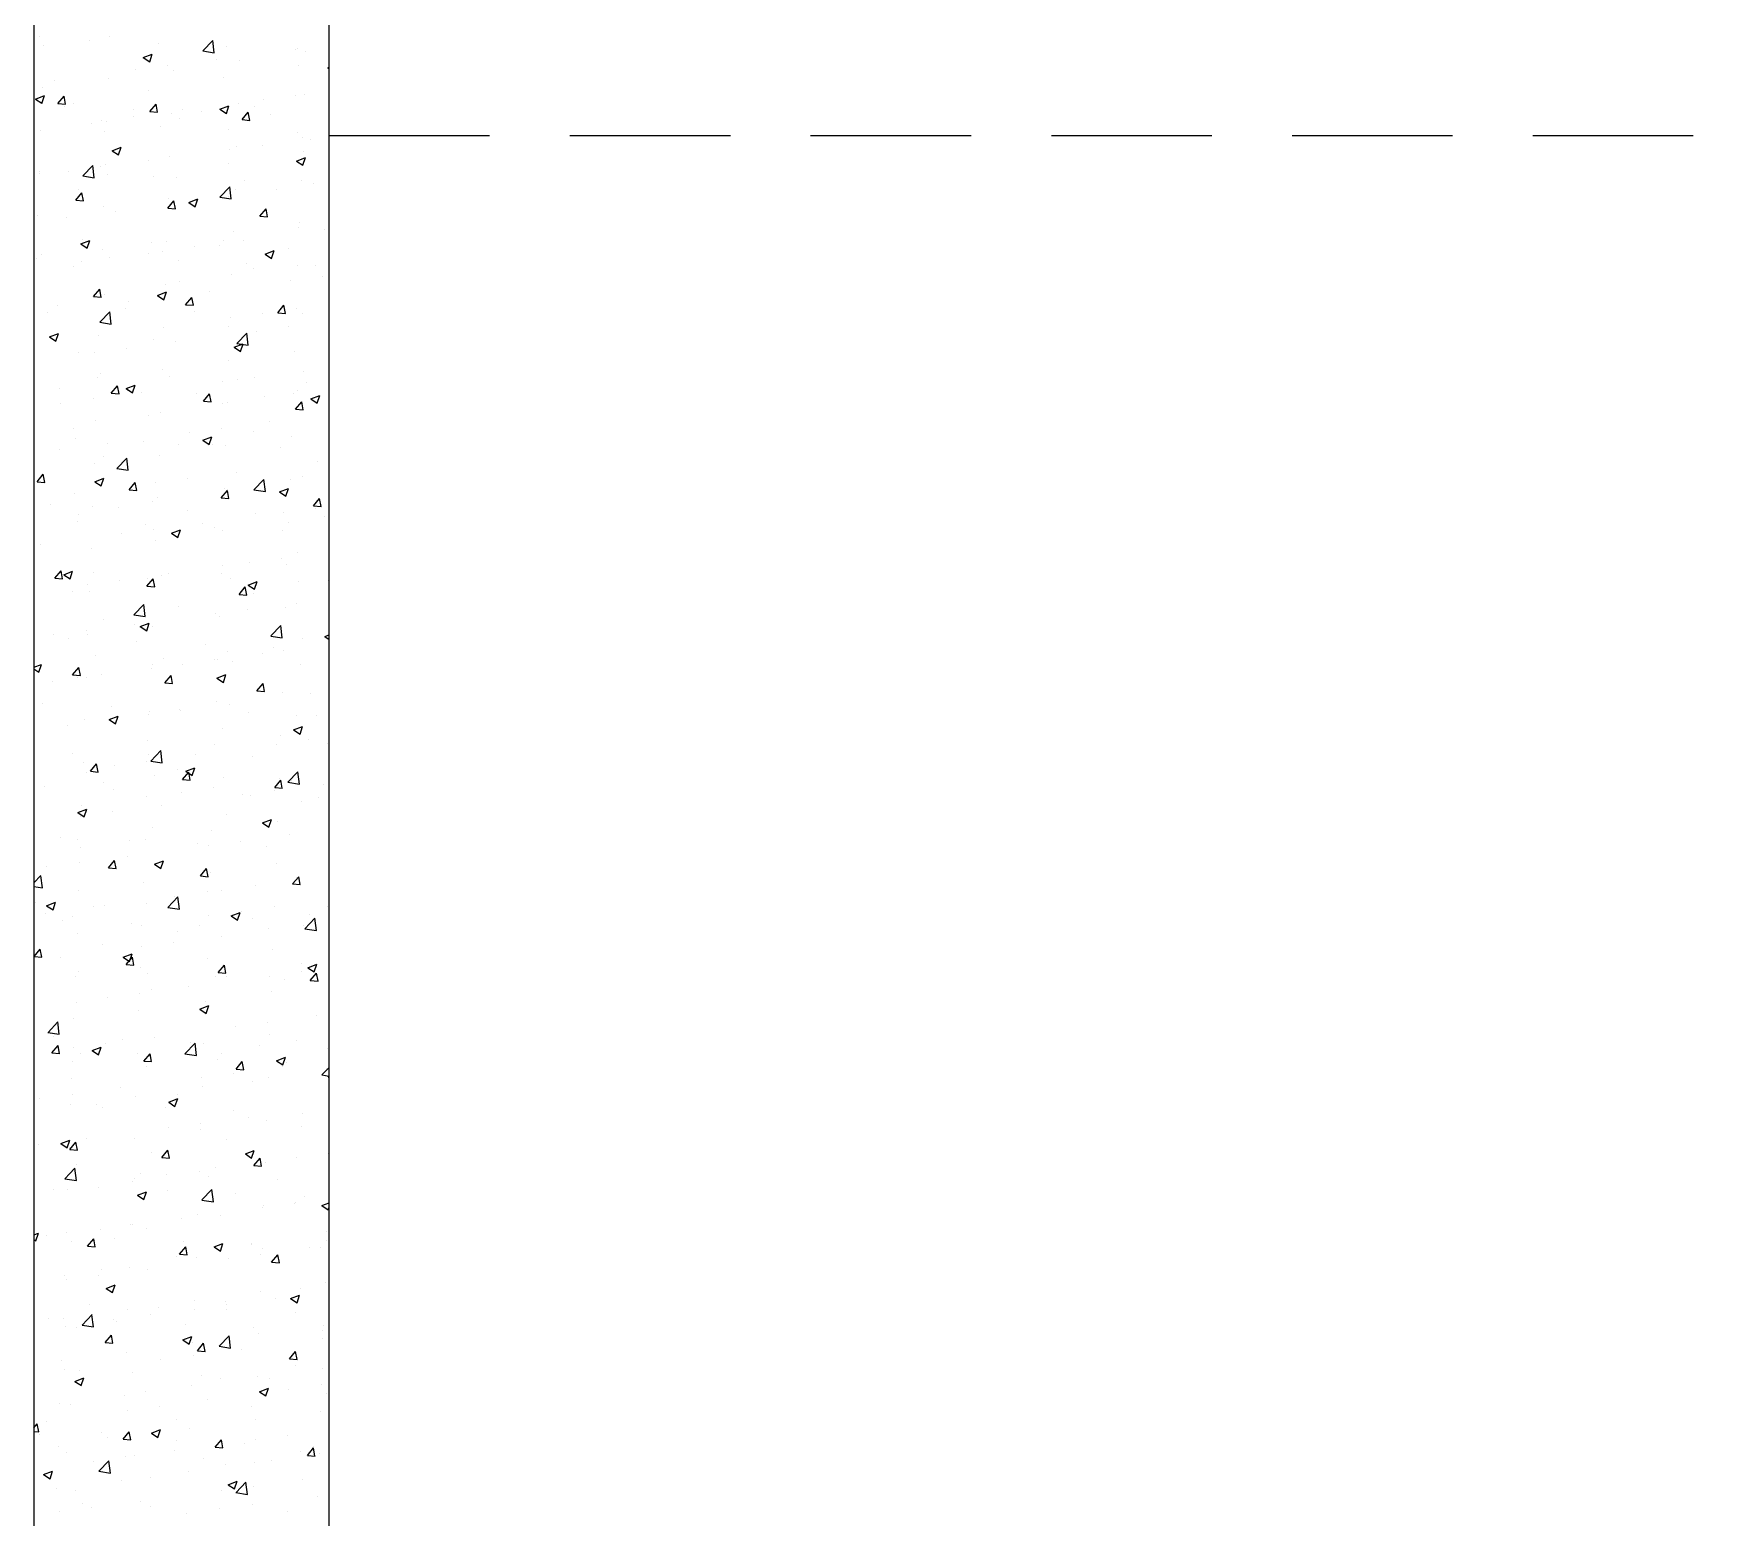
# Model space of a CAD drawing. Header units: millimetres. Extents: x 331487 to 517269, y 198509 to 399936.
# Drawn here: x 399990 to 401311, y 378998 to 380153 of the extents above; entities that cross this region are included whole.
import ezdxf

# ---------------------------------------------------------------- set-up
doc = ezdxf.new("R2010")
doc.units = ezdxf.units.MM
doc.header["$MEASUREMENT"] = 0
doc.linetypes.add('DASHED2', pattern=[0.375, 0.25, -0.125])
doc.layers.add('COLUMN', color=6, linetype='Continuous')
doc.layers.add('STAIRCASE', color=4, linetype='Continuous')

msp = doc.modelspace()

# ---------------------------------------------------------------- linework, layer by layer
at = {"layer": 'COLUMN'}
for p, q in [((399990.1, 381444), (399990.1, 377974)), ((400220.1, 377744), (400220.1, 381444))]:
    msp.add_line(p, q, dxfattribs=at)
at = {"layer": 'COLUMN', "color": 2, "linetype": 'Continuous'}
for p, q in [((399994.6, 380151.3), (399994.6, 380151.3)), ((400049.3, 380151.6), (400049.3, 380151.6)), ((399997.9, 380144.5), (399997.9, 380144.5)), ((400033.6, 380148), (400033.6, 380148)), ((400075.3, 380134.8), (400082.3, 380137.4)), ((400080.3, 380131.4), (400082.3, 380137.4)), ((400087, 380145.7), (400087, 380145.7)), ((400121.7, 380140), (400129.5, 380148.1)), ((400121.7, 380140), (400130.6, 380138.6)), ((400130.6, 380138.6), (400129.5, 380148.1)), ((400140.4, 380143.5), (400140.4, 380143.5)), ((400193.8, 380141.2), (400193.8, 380141.2)), ((400195.4, 380141.8), (400195.4, 380141.8)), ((400201.8, 380139.2), (400201.8, 380139.2)), ((400069.3, 380125.2), (400069.3, 380125.2)), ((400075.3, 380134.8), (400080.3, 380131.4)), ((400094.3, 380128.5), (400094.3, 380128.5)), ((400098.6, 380124.7), (400098.6, 380124.7)), ((400132.2, 380133.4), (400132.2, 380133.4)), ((400150.5, 380132.2), (400150.5, 380132.2)), ((400196.2, 380128.9), (400196.2, 380128.9)), ((400219, 380126.8), (400220.1, 380127.2)), ((400219, 380126.8), (400220.1, 380126)), ((399996.7, 380111.2), (399996.7, 380111.2)), ((400006.2, 380116.8), (400006.2, 380116.8)), ((400048, 380118.3), (400048, 380118.3)), ((400137.9, 380118.9), (400137.9, 380118.9)), ((399991.3, 380102.5), (399998.3, 380105.2)), ((399991.3, 380102.5), (399996.2, 380099.2)), ((399996.2, 380099.1), (399998.3, 380105.2)), ((400008.8, 380099), (400013.6, 380104.8)), ((400008.8, 380099), (400014.8, 380098.5)), ((400014.8, 380098.5), (400013.6, 380104.8)), ((400014.1, 380096.9), (400014.1, 380096.9)), ((400021.2, 380098.9), (400021.2, 380098.9)), ((400079.6, 380108.9), (400079.6, 380108.9)), ((400080.5, 380092.7), (400085.4, 380098.5)), ((400086.5, 380092.2), (400085.4, 380098.5)), ((400135, 380094.5), (400142, 380097.2)), ((400140, 380091.1), (400142, 380097.2)), ((400149.3, 380098.9), (400149.3, 380098.9)), ((400161.8, 380097), (400161.8, 380097)), ((400169.1, 380102.3), (400169.1, 380102.3)), ((400194.1, 380105.6), (400194.1, 380105.6)), ((400200.6, 380105.9), (400200.6, 380105.9)), ((400035.2, 380083.4), (400035.2, 380083.4)), ((400043, 380085.7), (400043, 380085.7)), ((400046.8, 380085), (400046.8, 380085)), ((400067.5, 380094.6), (400067.5, 380094.6)), ((400068, 380089), (400068, 380089)), ((400080.5, 380092.7), (400086.5, 380092.2)), ((400097.3, 380091.4), (400097.3, 380091.4)), ((400103.5, 380087), (400103.5, 380087)), ((400105.9, 380094), (400105.9, 380094)), ((400120.9, 380092.4), (400120.9, 380092.4)), ((400135, 380094.5), (400140, 380091.1)), ((400152.3, 380086.5), (400157.1, 380092.2)), ((400152.3, 380086.5), (400158.3, 380085.9)), ((400158.2, 380085.9), (400157.1, 380092.2)), ((400174.3, 380090.1), (400174.3, 380090.1)), ((399995.5, 380077.9), (399995.5, 380077.9)), ((400045.2, 380077), (400045.2, 380077)), ((400088.6, 380081.2), (400088.6, 380081.2)), ((400142, 380078.9), (400142, 380078.9)), ((400195.4, 380076.7), (400195.4, 380076.7)), ((400199.4, 380072.6), (400199.4, 380072.6)), ((400205.7, 380071.2), (400205.7, 380071.2)), ((400051, 380062.2), (400058, 380064.9)), ((400051, 380062.2), (400055.9, 380058.9)), ((400055.9, 380058.9), (400058, 380064.9)), ((400096.1, 380058.1), (400096.1, 380058.1)), ((400142.8, 380062.9), (400142.8, 380062.9)), ((400148.1, 380065.6), (400148.1, 380065.6)), ((400167.8, 380066.2), (400167.8, 380066.2)), ((400194.7, 380054.2), (400201.7, 380056.9)), ((400199.6, 380050.9), (400201.7, 380056.9)), ((400200, 380062), (400200, 380062)), ((399994.2, 380046), (399994.2, 380046)), ((399994.3, 380044.7), (399994.3, 380044.7)), ((400016.7, 380046.3), (400016.7, 380046.3)), ((400028.2, 380042.6), (400036, 380050.7)), ((400037.1, 380041.2), (400036, 380050.7)), ((400041.7, 380049.6), (400041.7, 380049.6)), ((400045.6, 380051.7), (400045.6, 380051.7)), ((400047.6, 380043.8), (400047.6, 380043.8)), ((400079.6, 380054.6), (400079.6, 380054.6)), ((400141.7, 380052), (400141.7, 380052)), ((400194.7, 380054.2), (400199.6, 380050.9)), ((400025.1, 380032), (400025.1, 380032)), ((400028.2, 380042.6), (400037.1, 380041.2)), ((400083.4, 380042), (400083.4, 380042)), ((400101, 380041.5), (400101, 380041.5)), ((400135, 380026.1), (400142.7, 380034.2)), ((400143.8, 380024.7), (400142.7, 380034.2)), ((400146.8, 380032.3), (400146.8, 380032.3)), ((400154.4, 380039.3), (400154.4, 380039.3)), ((400179.4, 380031.7), (400179.4, 380031.7)), ((400198.2, 380039.4), (400198.2, 380039.4)), ((400207.8, 380037), (400207.8, 380037)), ((400022.7, 380023.8), (400027.5, 380029.5)), ((400022.7, 380023.8), (400028.7, 380023.3)), ((400028.7, 380023.3), (400027.5, 380029.5)), ((400044.4, 380018.4), (400044.4, 380018.4)), ((400094.4, 380017.5), (400099.2, 380023.3)), ((400094.4, 380017.5), (400100.4, 380017)), ((400094.9, 380024.8), (400094.9, 380024.8)), ((400100.4, 380017), (400099.2, 380023.3)), ((400110.7, 380022), (400117.7, 380024.7)), ((400110.7, 380022), (400115.6, 380018.6)), ((400115.6, 380018.6), (400117.7, 380024.7)), ((400116.4, 380023.4), (400116.4, 380023.4)), ((400134.9, 380026), (400143.8, 380024.7)), ((400141.5, 380026.7), (400141.5, 380026.7)), ((399990.4, 380006.8), (399990.4, 380006.8)), ((399993.1, 380011.4), (399993.1, 380011.4)), ((400015.4, 380010.1), (400015.4, 380010.1)), ((400053.3, 380015.1), (400053.3, 380015.1)), ((400166.1, 380011.2), (400171, 380017)), ((400166.1, 380011.2), (400172.1, 380010.7)), ((400172.1, 380010.7), (400171, 380017)), ((400197, 380006.1), (400197, 380006.1)), ((400026.6, 379989.7), (400033.6, 379992.4)), ((400028.1, 379992.7), (400028.1, 379992.7)), ((400031.6, 379986.4), (400033.6, 379992.4)), ((400093.7, 379991.5), (400093.7, 379991.5)), ((400137.6, 379992.3), (400137.6, 379992.3)), ((400145.6, 379999), (400145.6, 379999)), ((400153.1, 379992.3), (400153.1, 379992.3)), ((400195.9, 380002.3), (400195.9, 380002.3)), ((400216.2, 380000.6), (400216.2, 380000.6)), ((399991.8, 379978.1), (399991.8, 379978.1)), ((399995.8, 379981.5), (399995.8, 379981.5)), ((400026.6, 379989.7), (400031.6, 379986.4)), ((400043.2, 379985.1), (400043.2, 379985.1)), ((400049.2, 379979.2), (400049.2, 379979.2)), ((400079.3, 379982.3), (400079.3, 379982.3)), ((400081.5, 379990.4), (400081.5, 379990.4)), ((400090.1, 379984), (400090.1, 379984)), ((400115.2, 379987.3), (400115.2, 379987.3)), ((400134.9, 379988.2), (400134.9, 379988.2)), ((400170.3, 379981.7), (400177.3, 379984.4)), ((400170.3, 379981.7), (400175.3, 379978.4)), ((400175.3, 379978.4), (400177.3, 379984.4)), ((400188.3, 379985.9), (400188.3, 379985.9)), ((400219.9, 379980.4), (400219.9, 379980.4)), ((400020.9, 379972.3), (400020.9, 379972.3)), ((400027, 379975.7), (400027, 379975.7)), ((400102.6, 379977), (400102.6, 379977)), ((400144.4, 379965.7), (400144.4, 379965.7)), ((400156, 379974.7), (400156, 379974.7)), ((400161.5, 379970.3), (400161.5, 379970.3)), ((400195.8, 379972.8), (400195.8, 379972.8)), ((400209.4, 379972.5), (400209.4, 379972.5)), ((400214.9, 379964.4), (400214.9, 379964.4)), ((400036.6, 379948.6), (400041.4, 379954.3)), ((400042.5, 379948), (400041.4, 379954.3)), ((400042, 379951.8), (400042, 379951.8)), ((400086.3, 379949.5), (400093.3, 379952.2)), ((400091.3, 379946.1), (400093.3, 379952.2)), ((400092.5, 379958.2), (400092.5, 379958.2)), ((400103.2, 379960.3), (400103.2, 379960.3)), ((400126.7, 379952.8), (400126.7, 379952.8)), ((400189.9, 379961.1), (400189.9, 379961.1)), ((399990.6, 379944.8), (399990.6, 379944.8)), ((400008.3, 379941.8), (400008.3, 379941.8)), ((400036.6, 379948.6), (400042.6, 379948.1)), ((400044.9, 379950.3), (400044.9, 379950.3)), ((400061.6, 379939.6), (400061.6, 379939.6)), ((400063.8, 379944.6), (400063.8, 379944.6)), ((400086.3, 379949.5), (400091.3, 379946.1)), ((400088.9, 379947.8), (400088.9, 379947.8)), ((400108.3, 379942.3), (400113.1, 379948)), ((400108.3, 379942.3), (400114.3, 379941.8)), ((400114.3, 379941.8), (400113.1, 379948)), ((400180, 379936), (400184.8, 379941.8)), ((400186, 379935.5), (400184.8, 379941.8)), ((400194.5, 379939.5), (400194.5, 379939.5)), ((400000.7, 379936.2), (400000.7, 379936.2)), ((400041.5, 379928.6), (400049.3, 379936.8)), ((400041.5, 379928.6), (400050.4, 379927.2)), ((400050.4, 379927.2), (400049.3, 379936.7)), ((400091.3, 379924.9), (400091.3, 379924.9)), ((400115, 379937.3), (400115, 379937.3)), ((400141.4, 379925.3), (400141.4, 379925.3)), ((400143.2, 379932.4), (400143.2, 379932.4)), ((400168.4, 379935.1), (400168.4, 379935.1)), ((400180, 379936), (400186, 379935.5)), ((400188.6, 379925), (400188.6, 379925)), ((400199.7, 379935.4), (400199.7, 379935.4)), ((400002.3, 379917.2), (400009.3, 379919.9)), ((400002.3, 379917.2), (400007.3, 379913.9)), ((400007.3, 379913.9), (400009.3, 379919.9)), ((400040.8, 379918.5), (400040.8, 379918.5)), ((400083.1, 379915.3), (400083.1, 379915.3)), ((400100.4, 379913.4), (400100.4, 379913.4)), ((400146, 379909.2), (400153, 379911.9)), ((400148.2, 379912.1), (400156, 379920.2)), ((400148.2, 379912.1), (400157.1, 379910.7)), ((400151, 379905.8), (400153, 379911.9)), ((400157.1, 379910.7), (400156, 379920.2)), ((400163.6, 379921.7), (400163.6, 379921.7)), ((400024.8, 379905.3), (400024.8, 379905.3)), ((400037.5, 379905.1), (400037.5, 379905.1)), ((400062.6, 379908.4), (400062.6, 379908.4)), ((400142, 379899.2), (400142, 379899.2)), ((400146, 379909.2), (400151, 379905.9)), ((400193.3, 379906.2), (400193.3, 379906.2)), ((400039.5, 379885.3), (400039.5, 379885.3)), ((400042.2, 379888.5), (400042.2, 379888.5)), ((400090, 379891.7), (400090, 379891.7)), ((400095.5, 379886.2), (400095.5, 379886.2)), ((400162.3, 379885.6), (400162.3, 379885.6)), ((400200.2, 379890.5), (400200.2, 379890.5)), ((400009.9, 379877.3), (400009.9, 379877.3)), ((400050.4, 379873.4), (400055.3, 379879.1)), ((400050.4, 379873.4), (400056.4, 379872.8)), ((400056.4, 379872.8), (400055.3, 379879.1)), ((400062, 379877), (400069, 379879.6)), ((400062, 379877), (400067, 379873.6)), ((400063.2, 379875.1), (400063.2, 379875.1)), ((400067, 379873.6), (400069, 379879.6)), ((400074.1, 379874), (400074.1, 379874)), ((400116.6, 379872.8), (400116.6, 379872.8)), ((400122.2, 379867.1), (400127, 379872.8)), ((400128.1, 379866.6), (400127, 379872.8)), ((400137.3, 379882.3), (400137.3, 379882.3)), ((400148.9, 379884), (400148.9, 379884)), ((400192.1, 379872.9), (400192.1, 379872.9)), ((400195.6, 379875.7), (400195.6, 379875.7)), ((400202.3, 379881.7), (400202.3, 379881.7)), ((400011.2, 379865.7), (400011.2, 379865.7)), ((400036.3, 379869), (400036.3, 379869)), ((400122.2, 379867.1), (400128.2, 379866.6)), ((400137.3, 379865.7), (400137.3, 379865.7)), ((400140.8, 379865.9), (400140.8, 379865.9)), ((400170, 379870.5), (400170, 379870.5)), ((400193.9, 379860.8), (400198.7, 379866.6)), ((400193.9, 379860.8), (400199.9, 379860.3)), ((400199.9, 379860.3), (400198.7, 379866.5)), ((400205.7, 379868.9), (400212.7, 379871.6)), ((400205.7, 379868.9), (400210.7, 379865.6)), ((400210.7, 379865.6), (400212.7, 379871.6)), ((400020.7, 379845.7), (400020.7, 379845.7)), ((400038.3, 379852), (400038.3, 379852)), ((400079, 379855.7), (400079, 379855.7)), ((400088.8, 379858.4), (400088.8, 379858.4)), ((400136, 379846.1), (400136, 379846.1)), ((400173.9, 379851.1), (400173.9, 379851.1)), ((400219.6, 379853.7), (400219.6, 379853.7)), ((400022.3, 379837.7), (400022.3, 379837.7)), ((400047.8, 379834.5), (400047.8, 379834.5)), ((400075.6, 379835.4), (400075.6, 379835.4)), ((400102.9, 379833.7), (400102.9, 379833.7)), ((400111, 379842.8), (400111, 379842.8)), ((400121.7, 379836.7), (400128.7, 379839.4)), ((400121.7, 379836.7), (400126.7, 379833.3)), ((400126.7, 379833.3), (400128.7, 379839.4)), ((400129, 379833.2), (400129, 379833.2)), ((400139.6, 379832.6), (400139.6, 379832.6)), ((400161.3, 379843.7), (400161.3, 379843.7)), ((400190.9, 379839.6), (400190.9, 379839.6)), ((400009.9, 379829.5), (400009.9, 379829.5)), ((400044.6, 379823.7), (400044.6, 379823.7)), ((400054.8, 379814.7), (400062.5, 379822.8)), ((400063.6, 379813.3), (400062.5, 379822.8)), ((400087.6, 379825.1), (400087.6, 379825.1)), ((400182.4, 379830.9), (400182.4, 379830.9)), ((400210.7, 379820), (400210.7, 379820)), ((399992.6, 379804.4), (399997.4, 379810.2)), ((399998.6, 379803.9), (399997.4, 379810.2)), ((400037.1, 379818.7), (400037.1, 379818.7)), ((400037.7, 379804.4), (400044.7, 379807.1)), ((400042.6, 379801.1), (400044.7, 379807.1)), ((400054.7, 379814.7), (400063.6, 379813.3)), ((400109.7, 379806.7), (400109.7, 379806.7)), ((400147.6, 379811.7), (400147.6, 379811.7)), ((400161.5, 379798.1), (400169.3, 379806.2)), ((400170.4, 379796.7), (400169.2, 379806.2)), ((400189.7, 379806.3), (400189.7, 379806.3)), ((400199.4, 379808.7), (400199.4, 379808.7)), ((399992.6, 379804.4), (399998.6, 379803.9)), ((400021.5, 379795.1), (400021.5, 379795.1)), ((400037.7, 379804.4), (400042.6, 379801.1)), ((400064.3, 379798.1), (400069.1, 379803.9)), ((400064.3, 379798.1), (400070.3, 379797.6)), ((400070.3, 379797.6), (400069.1, 379803.9)), ((400084.7, 379803.4), (400084.7, 379803.4)), ((400136, 379791.9), (400140.9, 379797.6)), ((400138.3, 379799.3), (400138.3, 379799.3)), ((400142, 379791.3), (400140.9, 379797.6)), ((400141.1, 379798.7), (400141.1, 379798.7)), ((400161.5, 379798.1), (400170.4, 379796.7)), ((400181.4, 379796.4), (400188.4, 379799.1)), ((400181.4, 379796.4), (400186.3, 379793.1)), ((400186.3, 379793.1), (400188.4, 379799.1)), ((400002.8, 379786.6), (400002.8, 379786.6)), ((400035.9, 379785.4), (400035.9, 379785.4)), ((400056.2, 379784.3), (400056.2, 379784.3)), ((400082.8, 379788.7), (400082.8, 379788.7)), ((400086.4, 379791.8), (400086.4, 379791.8)), ((400109.6, 379782.1), (400109.6, 379782.1)), ((400136, 379791.9), (400142, 379791.3)), ((400162.9, 379779.8), (400162.9, 379779.8)), ((400184.4, 379780.5), (400184.4, 379780.5)), ((400207.8, 379785.6), (400212.6, 379791.3)), ((400207.8, 379785.6), (400213.8, 379785.1)), ((400209.5, 379783.8), (400209.5, 379783.8)), ((400213.8, 379785.1), (400212.6, 379791.3)), ((400023.9, 379773.1), (400023.9, 379773.1)), ((400024.5, 379778.7), (400024.5, 379778.7)), ((400077.3, 379770.9), (400077.3, 379770.9)), ((400083.4, 379767.2), (400083.4, 379767.2)), ((400097.3, 379764.2), (400104.4, 379766.9)), ((400102.3, 379760.8), (400104.3, 379766.9)), ((400121.3, 379772.2), (400121.3, 379772.2)), ((400130.6, 379768.6), (400130.6, 379768.6)), ((400184, 379766.4), (400184, 379766.4)), ((400188.5, 379773), (400188.5, 379773)), ((400216.3, 379777.5), (400216.3, 379777.5)), ((399995.2, 379755.6), (399995.2, 379755.6)), ((400058.4, 379763.9), (400058.4, 379763.9)), ((400085.2, 379758.5), (400085.2, 379758.5)), ((400097.3, 379764.2), (400102.3, 379760.8)), ((400137.1, 379766), (400137.1, 379766)), ((400034.7, 379752.1), (400034.7, 379752.1)), ((400158.1, 379741.1), (400158.1, 379741.1)), ((400183.2, 379744.4), (400183.2, 379744.4)), ((400187.2, 379739.7), (400187.2, 379739.7)), ((400195.3, 379749.1), (400195.3, 379749.1)), ((400006.5, 379729.2), (400011.3, 379734.9)), ((400006.5, 379729.2), (400012.4, 379728.7)), ((400012.4, 379728.7), (400011.3, 379734.9)), ((400013.3, 379731.9), (400020.3, 379734.6)), ((400013.3, 379731.9), (400018.3, 379728.6)), ((400018.3, 379728.6), (400020.3, 379734.6)), ((400036.3, 379733.5), (400036.3, 379733.5)), ((400057.1, 379727.8), (400057.1, 379727.8)), ((400078.2, 379722.9), (400083, 379728.7)), ((400078.7, 379729), (400078.7, 379729)), ((400084.2, 379722.4), (400083, 379728.7)), ((400089.7, 379731.2), (400089.7, 379731.2)), ((400095, 379732.8), (400095, 379732.8)), ((400135.9, 379732.7), (400135.9, 379732.7)), ((400137, 379739), (400137, 379739)), ((400143, 379729), (400143, 379729)), ((400157, 379723.9), (400164, 379726.6)), ((400162, 379720.6), (400164, 379726.6)), ((400196.4, 379726.7), (400196.4, 379726.7)), ((400219.3, 379727.1), (400219.3, 379727.1)), ((400020.4, 379719), (400020.4, 379719)), ((400032.1, 379724.5), (400032.1, 379724.5)), ((400033.5, 379718.8), (400033.5, 379718.8)), ((400078.2, 379722.9), (400084.2, 379722.4)), ((400084, 379725.2), (400084, 379725.2)), ((400149.9, 379716.6), (400154.7, 379722.4)), ((400149.9, 379716.6), (400155.9, 379716.1)), ((400155.9, 379716.1), (400154.7, 379722.4)), ((400157, 379723.9), (400162, 379720.6)), ((400161, 379717.1), (400161, 379717.1)), ((400068, 379700.7), (400075.8, 379708.8)), ((400068, 379700.7), (400076.9, 379699.3)), ((400076.9, 379699.3), (400075.8, 379708.8)), ((400102.6, 379707.1), (400102.6, 379707.1)), ((400131.8, 379701.7), (400131.8, 379701.7)), ((400156.8, 379705), (400156.8, 379705)), ((400186, 379706.5), (400186, 379706.5)), ((400194.7, 379709.9), (400194.7, 379709.9)), ((400030.8, 379688.4), (400030.8, 379688.4)), ((400044.3, 379697.1), (400044.3, 379697.1)), ((400068.7, 379693.3), (400068.7, 379693.3)), ((400073, 379691.7), (400080, 379694.3)), ((400073, 379691.7), (400078, 379688.3)), ((400078, 379688.3), (400080, 379694.3)), ((400082.8, 379691.9), (400082.8, 379691.9)), ((400134.7, 379699.4), (400134.7, 379699.4)), ((400174.7, 379684.2), (400182.5, 379692.3)), ((400183.6, 379682.8), (400182.5, 379692.3)), ((400005.7, 379685.1), (400005.7, 379685.1)), ((400016.8, 379682.4), (400016.8, 379682.4)), ((400032.2, 379685.5), (400032.2, 379685.5)), ((400070.2, 379680.1), (400070.2, 379680.1)), ((400123.6, 379677.9), (400123.6, 379677.9)), ((400174.7, 379684.1), (400183.6, 379682.8)), ((400177, 379675.6), (400177, 379675.6)), ((400199.1, 379682.1), (400199.1, 379682.1)), ((400216.7, 379683.7), (400220.1, 379685)), ((400216.7, 379683.7), (400220.1, 379681.4)), ((399990.1, 379659.8), (399996, 379662.1)), ((399994, 379656.1), (399996, 379662.1)), ((400037.9, 379668.9), (400037.9, 379668.9)), ((400082.5, 379662.1), (400082.5, 379662.1)), ((400091.3, 379666.7), (400091.3, 379666.7)), ((400105.5, 379662.2), (400105.5, 379662.2)), ((400130.5, 379665.5), (400130.5, 379665.5)), ((400133.5, 379666.1), (400133.5, 379666.1)), ((400140.8, 379672.1), (400140.8, 379672.1)), ((400144.7, 379664.4), (400144.7, 379664.4)), ((400168.4, 379670.5), (400168.4, 379670.5)), ((400184.8, 379673.2), (400184.8, 379673.2)), ((400198, 379662.2), (400198, 379662.2)), ((399990.1, 379658.6), (399994, 379656.1)), ((400004.5, 379648.9), (400004.5, 379648.9)), ((400020.3, 379654), (400025.2, 379659.7)), ((400020.3, 379654), (400026.3, 379653.5)), ((400024.2, 379652.1), (400024.2, 379652.1)), ((400026.3, 379653.4), (400025.2, 379659.7)), ((400031, 379652.2), (400031, 379652.2)), ((400042.4, 379653.9), (400042.4, 379653.9)), ((400081.5, 379658.6), (400081.5, 379658.6)), ((400092.1, 379647.7), (400096.9, 379653.4)), ((400092.1, 379647.7), (400098.1, 379647.2)), ((400098, 379647.2), (400096.9, 379653.4)), ((400132.7, 379651.4), (400139.7, 379654.1)), ((400132.7, 379651.4), (400137.7, 379648)), ((400137.7, 379648), (400139.7, 379654.1)), ((400163.8, 379641.4), (400168.6, 379647.2)), ((400163.8, 379641.4), (400169.8, 379640.9)), ((400169.8, 379640.9), (400168.6, 379647.2)), ((400183.6, 379639.9), (400183.6, 379639.9)), ((400205.3, 379639.4), (400205.3, 379639.4)), ((399996.9, 379631.5), (399996.9, 379631.5)), ((400048.7, 379619.1), (400055.7, 379621.8)), ((400050.3, 379629.3), (400050.3, 379629.3)), ((400053.7, 379615.8), (400055.7, 379621.8)), ((400079.2, 379622.8), (400079.2, 379622.8)), ((400080.3, 379625.3), (400080.3, 379625.3)), ((400103.7, 379627), (400103.7, 379627)), ((400104.2, 379626.1), (400104.2, 379626.1)), ((400132.3, 379632.8), (400132.3, 379632.8)), ((400142.1, 379631.1), (400142.1, 379631.1)), ((400157.1, 379624.8), (400157.1, 379624.8)), ((400195, 379622.4), (400195, 379622.4)), ((400210.4, 379622.5), (400210.4, 379622.5)), ((400016, 379614.5), (400016, 379614.5)), ((400029.8, 379618.9), (400029.8, 379618.9)), ((400048.7, 379619.1), (400053.7, 379615.8)), ((400136.7, 379612.4), (400136.7, 379612.4)), ((400192.4, 379611.1), (400199.4, 379613.8)), ((400192.4, 379611.1), (400197.4, 379607.8)), ((400197.4, 379607.8), (400199.4, 379613.8)), ((400078.4, 379602.4), (400078.4, 379602.4)), ((400081.3, 379586.7), (400089.1, 379594.9)), ((400090.1, 379585.4), (400089, 379594.9)), ((400131, 379599.5), (400131, 379599.5)), ((400179, 379599.9), (400179, 379599.9)), ((400182.4, 379606.6), (400182.4, 379606.6)), ((400204, 379603.2), (400204, 379603.2)), ((400219, 379600.5), (400219, 379600.5)), ((400020.1, 379592.4), (400020.1, 379592.4)), ((400028.6, 379585.6), (400028.6, 379585.6)), ((400034.2, 379578.8), (400039, 379584.5)), ((400040.2, 379578.2), (400039, 379584.5)), ((400052.9, 379583.3), (400052.9, 379583.3)), ((400077.9, 379586.6), (400077.9, 379586.6)), ((400079.1, 379592.1), (400079.1, 379592.1)), ((400081.3, 379586.7), (400090.1, 379585.4)), ((400108.4, 379578.9), (400115.4, 379581.6)), ((400113.3, 379575.5), (400115.4, 379581.6)), ((400115.8, 379591.6), (400115.8, 379591.6)), ((400160.7, 379590.5), (400160.7, 379590.5)), ((400030.8, 379578.2), (400030.8, 379578.2)), ((400034.2, 379578.8), (400040.2, 379578.2)), ((400044, 379570.4), (400044, 379570.4)), ((400084.2, 379575.9), (400084.2, 379575.9)), ((400102.3, 379580.5), (400102.3, 379580.5)), ((400105.9, 379572.5), (400110.8, 379578.2)), ((400105.9, 379572.5), (400111.9, 379572)), ((400108.4, 379578.9), (400113.4, 379575.5)), ((400111.9, 379571.9), (400110.8, 379578.2)), ((400137.6, 379573.7), (400137.6, 379573.7)), ((400177.7, 379566.2), (400182.5, 379571.9)), ((400181.2, 379573.3), (400181.2, 379573.3)), ((400183.6, 379565.7), (400182.5, 379571.9)), ((400188, 379570.2), (400195.8, 379578.3)), ((400188, 379570.2), (400196.9, 379568.8)), ((400191, 379571.4), (400191, 379571.4)), ((400196.9, 379568.8), (400195.8, 379578.3)), ((400215.6, 379568.8), (400215.6, 379568.8)), ((399998.5, 379567), (399998.5, 379567)), ((400051.9, 379564.8), (400051.9, 379564.8)), ((400077.9, 379558.8), (400077.9, 379558.8)), ((400105.3, 379562.5), (400105.3, 379562.5)), ((400129.8, 379566.3), (400129.8, 379566.3)), ((400152.6, 379560.5), (400152.6, 379560.5)), ((400158.7, 379560.2), (400158.7, 379560.2)), ((400177.7, 379566.2), (400183.7, 379565.7)), ((400177.7, 379563.8), (400177.7, 379563.8)), ((400198.9, 379555.5), (400198.9, 379555.5)), ((400212.1, 379558), (400212.1, 379558)), ((400024.4, 379546.6), (400031.4, 379549.3)), ((400024.4, 379546.6), (400029.3, 379543.3)), ((400026.6, 379543.9), (400026.6, 379543.9)), ((400027.4, 379552.4), (400027.4, 379552.4)), ((400029.3, 379543.3), (400031.4, 379549.3)), ((400051.6, 379547.2), (400051.6, 379547.2)), ((400089.5, 379552.2), (400089.5, 379552.2)), ((400140.5, 379545.5), (400140.5, 379545.5)), ((400082.2, 379535.4), (400082.2, 379535.4)), ((400128.6, 379533), (400128.6, 379533)), ((400168.1, 379538.6), (400175.1, 379541.3)), ((400168.1, 379538.6), (400173, 379535.3)), ((400173, 379535.3), (400175.1, 379541.3)), ((400180, 379540), (400180, 379540)), ((400189.2, 379529.3), (400189.2, 379529.3)), ((400010.9, 379527.4), (400010.9, 379527.4)), ((400023.9, 379525.4), (400023.9, 379525.4)), ((400026.2, 379519.1), (400026.2, 379519.1)), ((400064.3, 379525.1), (400064.3, 379525.1)), ((400076.7, 379525.5), (400076.7, 379525.5)), ((400117.7, 379522.8), (400117.7, 379522.8)), ((400126.3, 379521), (400126.3, 379521)), ((400151.4, 379524.3), (400151.4, 379524.3)), ((400171.1, 379520.6), (400171.1, 379520.6)), ((400000.3, 379504.5), (400000.3, 379504.5)), ((400025.3, 379507.7), (400025.3, 379507.7)), ((400048.1, 379503.5), (400052.9, 379509.3)), ((400048.1, 379503.5), (400054.1, 379503)), ((400054.1, 379503), (400052.9, 379509.3)), ((400063.2, 379512.7), (400063.2, 379512.7)), ((400084, 379506.4), (400091, 379509.1)), ((400084, 379506.4), (400089, 379503)), ((400089, 379503), (400091, 379509.1)), ((400119.8, 379497.3), (400124.6, 379503)), ((400125.8, 379496.7), (400124.6, 379503)), ((400178.7, 379506.7), (400178.7, 379506.7)), ((399990.1, 379491.8), (399995.6, 379497.5)), ((399990.1, 379489), (399996.7, 379487.9)), ((399996.7, 379487.9), (399995.6, 379497.4)), ((400075.5, 379492.2), (400075.5, 379492.2)), ((400119.8, 379497.3), (400125.8, 379496.7)), ((400127.4, 379499.7), (400127.4, 379499.7)), ((400162.9, 379489.9), (400162.9, 379489.9)), ((400191.5, 379491), (400196.4, 379496.7)), ((400191.5, 379491), (400197.5, 379490.5)), ((400194.7, 379495.8), (400194.7, 379495.8)), ((400197.5, 379490.5), (400196.4, 379496.7)), ((399991.5, 379476.3), (399991.5, 379476.3)), ((400000, 379474.1), (400007, 379476.8)), ((400005, 379470.8), (400007, 379476.8)), ((400024.9, 379485.8), (400024.9, 379485.8)), ((400078.1, 379475.8), (400078.1, 379475.8)), ((400094.5, 379472.8), (400102.3, 379480.9)), ((400100, 379481.6), (400100, 379481.6)), ((400103.4, 379471.4), (400102.3, 379480.9)), ((400125.1, 379484.9), (400125.1, 379484.9)), ((400136.4, 379485.8), (400136.4, 379485.8)), ((399999, 379468.3), (399999, 379468.3)), ((400000, 379474.1), (400005, 379470.8)), ((400012.5, 379462.8), (400012.5, 379462.8)), ((400019.8, 379465.8), (400019.8, 379465.8)), ((400036.9, 379473.3), (400036.9, 379473.3)), ((400044.8, 379474), (400044.8, 379474)), ((400094.5, 379472.8), (400103.4, 379471.4)), ((400098.2, 379471.7), (400098.2, 379471.7)), ((400126.2, 379466.4), (400126.2, 379466.4)), ((400143.7, 379466.1), (400150.7, 379468.8)), ((400143.7, 379466.1), (400148.7, 379462.8)), ((400148.7, 379462.8), (400150.7, 379468.8)), ((400151.6, 379469.5), (400151.6, 379469.5)), ((400160.4, 379463.8), (400160.4, 379463.8)), ((400177.5, 379473.4), (400177.5, 379473.4)), ((400201.2, 379456.2), (400209, 379464.4)), ((400205, 379467.2), (400205, 379467.2)), ((400210.1, 379454.8), (400209, 379464.3)), ((400218.7, 379473.8), (400218.7, 379473.8)), ((400023.7, 379452.5), (400023.7, 379452.5)), ((400065.9, 379460.6), (400065.9, 379460.6)), ((400074.2, 379458.9), (400074.2, 379458.9)), ((400102, 379453.8), (400102, 379453.8)), ((400119.3, 379458.3), (400119.3, 379458.3)), ((400136.6, 379450.4), (400136.6, 379450.4)), ((400172.7, 379456.1), (400172.7, 379456.1)), ((400199.8, 379458.8), (400199.8, 379458.8)), ((400201.2, 379456.2), (400210.1, 379454.8)), ((399990.2, 379434.6), (399995.1, 379440.3)), ((399996.2, 379434.1), (399995.1, 379440.3)), ((400043.7, 379443.8), (400043.7, 379443.8)), ((400059.7, 379433.9), (400066.7, 379436.5)), ((400064.7, 379430.5), (400066.7, 379436.5)), ((400073.7, 379442.2), (400073.7, 379442.2)), ((400098.8, 379445.5), (400098.8, 379445.5)), ((400176.3, 379440.1), (400176.3, 379440.1)), ((399990.2, 379434.6), (399996.2, 379434.1)), ((400010.6, 379433.9), (400010.6, 379433.9)), ((400024.9, 379423.2), (400024.9, 379423.2)), ((400059.7, 379433.9), (400064.7, 379430.5)), ((400062, 379428.3), (400066.8, 379434.1)), ((400062, 379428.3), (400068, 379427.8)), ((400067.9, 379427.8), (400066.8, 379434.1)), ((400073, 379425.6), (400073, 379425.6)), ((400125, 379433.1), (400125, 379433.1)), ((400133.7, 379422), (400138.5, 379427.8)), ((400139.7, 379421.5), (400138.5, 379427.8)), ((400198.5, 379422.6), (400198.5, 379422.6)), ((400198.6, 379428.8), (400198.6, 379428.8)), ((400203.4, 379425.8), (400210.4, 379428.5)), ((400203.4, 379425.8), (400208.4, 379422.5)), ((400208.4, 379422.5), (400210.4, 379428.5)), ((400022.5, 379419.2), (400022.5, 379419.2)), ((400078.3, 379420.9), (400078.3, 379420.9)), ((400110.3, 379411), (400110.3, 379411)), ((400131.7, 379418.7), (400131.7, 379418.7)), ((400133.7, 379422), (400139.7, 379421.5)), ((400140.2, 379418.8), (400140.2, 379418.8)), ((400173.5, 379419.3), (400173.5, 379419.3)), ((400185.1, 379416.4), (400185.1, 379416.4)), ((400205.4, 379415.8), (400210.2, 379421.5)), ((400205.4, 379415.8), (400211.4, 379415.2)), ((400211.4, 379415.2), (400210.2, 379421.5)), ((400023.6, 379398.8), (400023.6, 379398.8)), ((400047.4, 379402.7), (400047.4, 379402.7)), ((400072.5, 379406), (400072.5, 379406)), ((400081.9, 379408.8), (400081.9, 379408.8)), ((400119.4, 379393.6), (400126.4, 379396.3)), ((400123.7, 379399.8), (400123.7, 379399.8)), ((400124.4, 379390.2), (400126.4, 379396.3)), ((400175.1, 379406.9), (400175.1, 379406.9)), ((400001.1, 379375.4), (400008.8, 379383.5)), ((400009.9, 379374), (400008.8, 379383.5)), ((400021.3, 379385.9), (400021.3, 379385.9)), ((400071.8, 379392.3), (400071.8, 379392.3)), ((400119.4, 379393.6), (400124.4, 379390.2)), ((400172.2, 379383.2), (400172.2, 379383.2)), ((400210.1, 379388.2), (400210.1, 379388.2)), ((400001, 379375.4), (400009.9, 379374)), ((400005.5, 379372.1), (400005.5, 379372.1)), ((400058.8, 379369.8), (400058.8, 379369.8)), ((400084, 379371.6), (400084, 379371.6)), ((400147.2, 379379.9), (400147.2, 379379.9)), ((400173.9, 379373.6), (400173.9, 379373.6)), ((400004.1, 379359.4), (400008.9, 379365.1)), ((400004.1, 379359.4), (400010.1, 379358.9)), ((400010.1, 379358.8), (400008.9, 379365.1)), ((400021.1, 379363.3), (400021.1, 379363.3)), ((400026.5, 379358.6), (400026.5, 379358.6)), ((400035.4, 379361.3), (400042.4, 379364)), ((400035.4, 379361.3), (400040.4, 379358)), ((400040.4, 379358), (400042.4, 379364)), ((400046.1, 379366.6), (400046.1, 379366.6)), ((400070.6, 379359), (400070.6, 379359)), ((400075.8, 379353.1), (400080.7, 379358.8)), ((400081.8, 379352.6), (400080.7, 379358.8)), ((400107.8, 379358.8), (400115.6, 379366.9)), ((400107.8, 379358.8), (400116.7, 379357.4)), ((400112.2, 379367.6), (400112.2, 379367.6)), ((400116.7, 379357.4), (400115.6, 379366.9)), ((400122.5, 379366.5), (400122.5, 379366.5)), ((400136.1, 379359.2), (400136.1, 379359.2)), ((400165.6, 379365.3), (400165.6, 379365.3)), ((400194.4, 379369.2), (400194.4, 379369.2)), ((400219, 379363.1), (400219, 379363.1)), ((400020.1, 379352.6), (400020.1, 379352.6)), ((400075.8, 379353.1), (400081.8, 379352.6)), ((400077.8, 379349.1), (400077.8, 379349.1)), ((400079.9, 379356.4), (400079.9, 379356.4)), ((400133.3, 379354.1), (400133.3, 379354.1)), ((400145.9, 379343.7), (400145.9, 379343.7)), ((400147.6, 379346.8), (400152.4, 379352.6)), ((400147.6, 379346.8), (400153.6, 379346.3)), ((400153.5, 379346.3), (400152.4, 379352.6)), ((400179.1, 379353.3), (400186.1, 379356)), ((400179.1, 379353.3), (400184.1, 379350)), ((400183.8, 379348.7), (400183.8, 379348.7)), ((400184.1, 379350), (400186.1, 379356)), ((400186.7, 379351.9), (400186.7, 379351.9)), ((400214.5, 379342.3), (400220.1, 379348.1)), ((400218.4, 379347.2), (400218.4, 379347.2)), ((400019.5, 379339.1), (400019.5, 379339.1)), ((400057.7, 379332.1), (400057.7, 379332.1)), ((400120.9, 379340.4), (400120.9, 379340.4)), ((400121.3, 379333.2), (400121.3, 379333.2)), ((400160.1, 379337.2), (400160.1, 379337.2)), ((400172.7, 379340.3), (400172.7, 379340.3)), ((400214.5, 379342.3), (400220.1, 379341.4)), ((400219.3, 379340.5), (400220.1, 379341.5)), ((400219.3, 379340.5), (400220.1, 379340.5)), ((399994.8, 379323.8), (399994.8, 379323.8)), ((400018.9, 379319.3), (400018.9, 379319.3)), ((400019.8, 379327.1), (400019.8, 379327.1)), ((400039, 379319), (400039, 379319)), ((400043.4, 379317.2), (400043.4, 379317.2)), ((400069.4, 379325.7), (400069.4, 379325.7)), ((400095.1, 379321.1), (400102.1, 379323.8)), ((400095.1, 379321.1), (400100, 379317.7)), ((400100, 379317.7), (400102.1, 379323.8)), ((400101.8, 379327.2), (400101.8, 379327.2)), ((400092.3, 379316.7), (400092.3, 379316.7)), ((400119.6, 379304.3), (400119.6, 379304.3)), ((400145.7, 379314.5), (400145.7, 379314.5)), ((400157.5, 379309.3), (400157.5, 379309.3)), ((400171.4, 379307), (400171.4, 379307)), ((400199.1, 379312.2), (400199.1, 379312.2)), ((400011.1, 379288.8), (400018.1, 379291.5)), ((400016, 379285.5), (400018, 379291.5)), ((400031.4, 379292.7), (400031.4, 379292.7)), ((400068.2, 379292.4), (400068.2, 379292.4)), ((400094.6, 379301), (400094.6, 379301)), ((400120.1, 379299.9), (400120.1, 379299.9)), ((400139.9, 379292.2), (400139.9, 379292.2)), ((400198.3, 379302.2), (400198.3, 379302.2)), ((399993.5, 379287.7), (399993.5, 379287.7)), ((400011.1, 379288.8), (400016, 379285.5)), ((400017.6, 379286), (400017.6, 379286)), ((400018, 379284.2), (400022.8, 379289.9)), ((400018, 379284.2), (400024, 379283.6)), ((400024, 379283.6), (400022.8, 379289.9)), ((400081.6, 379282.2), (400081.6, 379282.2)), ((400089.7, 379277.9), (400094.5, 379283.6)), ((400089.7, 379277.9), (400095.7, 379277.4)), ((400095.7, 379277.3), (400094.5, 379283.6)), ((400154.8, 379280.8), (400161.8, 379283.5)), ((400154.8, 379280.8), (400159.7, 379277.5)), ((400159.7, 379277.5), (400161.8, 379283.5)), ((400161.4, 379271.6), (400166.3, 379277.3)), ((400167.4, 379271.1), (400166.3, 379277.3)), ((400194.3, 379278.2), (400194.3, 379278.2)), ((400219.3, 379281.4), (400219.3, 379281.4)), ((400014.3, 379261.4), (400022.1, 379269.5)), ((400019.5, 379267.9), (400019.5, 379267.9)), ((400023.2, 379260), (400022.1, 379269.5)), ((400023.3, 379272.2), (400023.3, 379272.2)), ((400072.9, 379265.6), (400072.9, 379265.6)), ((400093.3, 379264.9), (400093.3, 379264.9)), ((400118.9, 379266.7), (400118.9, 379266.7)), ((400131.2, 379269.8), (400131.2, 379269.8)), ((400161.4, 379271.6), (400167.4, 379271.1)), ((400170.2, 379273.7), (400170.2, 379273.7)), ((400005.1, 379253.2), (400005.1, 379253.2)), ((400014.3, 379261.4), (400023.2, 379260)), ((400016.4, 379252.8), (400016.4, 379252.8)), ((400040.6, 379254.5), (400040.6, 379254.5)), ((400066.9, 379259.2), (400066.9, 379259.2)), ((400068.3, 379261.6), (400068.3, 379261.6)), ((400070.7, 379248.6), (400077.7, 379251.2)), ((400075.7, 379245.2), (400077.7, 379251.2)), ((400093.9, 379252.2), (400093.9, 379252.2)), ((400121, 379244.9), (400128.8, 379253)), ((400126.2, 379263.4), (400126.2, 379263.4)), ((400129.9, 379243.5), (400128.8, 379253)), ((400179.6, 379261.1), (400179.6, 379261.1)), ((400070.7, 379248.6), (400075.7, 379245.2)), ((400121, 379244.8), (400129.9, 379243.5)), ((400147.3, 379249.9), (400147.3, 379249.9)), ((400168, 379238.7), (400168, 379238.7)), ((400169, 379240.4), (400169, 379240.4)), ((400193, 379242), (400193, 379242)), ((400194.1, 379242.5), (400194.1, 379242.5)), ((400200.7, 379247.7), (400200.7, 379247.7)), ((400214.5, 379240.6), (400220.1, 379242.7)), ((400214.5, 379240.6), (400219.4, 379237.2)), ((400219.4, 379237.2), (400220.1, 379239.3)), ((400219.5, 379246.8), (400219.5, 379246.8)), ((400065.7, 379225.9), (400065.7, 379225.9)), ((400067, 379225.4), (400067, 379225.4)), ((400104.9, 379230.4), (400104.9, 379230.4)), ((400117.7, 379233.4), (400117.7, 379233.4)), ((400135.8, 379232.5), (400135.8, 379232.5)), ((399990.1, 379217.6), (399993.7, 379219)), ((399990.1, 379214), (399991.7, 379213)), ((399991.7, 379213), (399993.7, 379219)), ((399999.6, 379217.1), (399999.6, 379217.1)), ((400015.2, 379219.5), (400015.2, 379219.5)), ((400019.2, 379212.5), (400019.2, 379212.5)), ((400031.9, 379208.9), (400036.7, 379214.7)), ((400037.8, 379208.4), (400036.7, 379214.7)), ((400041.9, 379222.1), (400041.9, 379222.1)), ((400053, 379214.8), (400053, 379214.8)), ((400077.5, 379222.5), (400077.5, 379222.5)), ((400106.3, 379212.5), (400106.3, 379212.5)), ((400218.1, 379220.6), (400218.1, 379220.6)), ((400218.3, 379213.5), (400218.3, 379213.5)), ((400031.9, 379208.9), (400037.8, 379208.4)), ((400101.5, 379200.6), (400101.5, 379200.6)), ((400103.6, 379202.7), (400108.4, 379208.4)), ((400103.6, 379202.7), (400109.6, 379202.1)), ((400109.6, 379202.1), (400108.4, 379208.4)), ((400116.4, 379200.1), (400116.4, 379200.1)), ((400130.4, 379208.3), (400137.4, 379211)), ((400130.4, 379208.3), (400135.4, 379204.9)), ((400135.4, 379204.9), (400137.4, 379211)), ((400141.7, 379199.3), (400141.7, 379199.3)), ((400159.7, 379210.3), (400159.7, 379210.3)), ((400159.8, 379210.6), (400159.8, 379210.6)), ((400166.7, 379202.6), (400166.7, 379202.6)), ((400167.8, 379207.1), (400167.8, 379207.1)), ((400175.3, 379196.4), (400180.1, 379202.1)), ((400181.3, 379195.9), (400180.1, 379202.1)), ((400204.6, 379207.6), (400204.6, 379207.6)), ((400213.1, 379208), (400213.1, 379208)), ((400014, 379186.2), (400014, 379186.2)), ((400040.7, 379186), (400040.7, 379186)), ((400043.1, 379190.6), (400043.1, 379190.6)), ((400064.5, 379192.6), (400064.5, 379192.6)), ((400078.5, 379191), (400078.5, 379191)), ((400175.3, 379196.4), (400181.3, 379195.9)), ((400015.6, 379182.7), (400015.6, 379182.7)), ((400046.4, 379176), (400053.4, 379178.7)), ((400046.4, 379176), (400051.4, 379172.7)), ((400051.4, 379172.7), (400053.4, 379178.7)), ((400166.6, 379173.8), (400166.6, 379173.8)), ((400198, 379175.6), (400198, 379175.6)), ((400217.1, 379180.2), (400217.1, 379180.2)), ((400033.5, 379163.7), (400033.5, 379163.7)), ((400063.3, 379159.3), (400063.3, 379159.3)), ((400086.9, 379161.4), (400086.9, 379161.4)), ((400115.2, 379166.8), (400115.2, 379166.8)), ((400115.4, 379159.8), (400115.4, 379159.8)), ((400139.6, 379165.6), (400139.6, 379165.6)), ((400140.3, 379159.2), (400140.3, 379159.2)), ((400140.4, 379163.1), (400140.4, 379163.1)), ((400178.3, 379168.1), (400178.3, 379168.1)), ((400190.1, 379168), (400197.1, 379170.7)), ((400190.1, 379168), (400195.1, 379164.7)), ((400195.1, 379164.7), (400197.1, 379170.7)), ((400001.2, 379152.5), (400001.2, 379152.5)), ((400012.8, 379152.9), (400012.8, 379152.9)), ((400014.4, 379146.5), (400014.4, 379146.5)), ((400023, 379145.5), (400023, 379145.5)), ((400027.6, 379147.4), (400035.4, 379155.6)), ((400027.6, 379147.4), (400036.5, 379146.1)), ((400036.5, 379146.1), (400035.3, 379155.5)), ((400052.2, 379151.5), (400052.2, 379151.5)), ((400054.6, 379150.3), (400054.6, 379150.3)), ((400081.3, 379155.6), (400081.3, 379155.6)), ((400108, 379148), (400108, 379148)), ((400161.3, 379145.8), (400161.3, 379145.8)), ((400193.6, 379156.9), (400193.6, 379156.9)), ((400215.9, 379146.9), (400215.9, 379146.9)), ((400045.7, 379133.7), (400050.6, 379139.5)), ((400045.7, 379133.7), (400051.7, 379133.2)), ((400051.7, 379133.2), (400050.6, 379139.5)), ((400106.1, 379135.8), (400113.1, 379138.5)), ((400106.1, 379135.8), (400111.1, 379132.4)), ((400111.1, 379132.4), (400113.1, 379138.5)), ((400114, 379133.5), (400114, 379133.5)), ((400117.5, 379127.4), (400122.3, 379133.2)), ((400123.4, 379126.9), (400122.3, 379133.2)), ((400134.3, 379130.9), (400142.1, 379139)), ((400143.2, 379129.5), (400142.1, 379139)), ((400165.4, 379140.5), (400165.4, 379140.5)), ((400214.7, 379143.5), (400214.7, 379143.5)), ((400215.1, 379137), (400215.1, 379137)), ((400011.6, 379119.6), (400011.6, 379119.6)), ((400062.1, 379126), (400062.1, 379126)), ((400089.1, 379120.4), (400089.1, 379120.4)), ((400114.1, 379123.7), (400114.1, 379123.7)), ((400117.5, 379127.4), (400123.5, 379126.9)), ((400134.3, 379130.9), (400143.2, 379129.5)), ((400152, 379128.7), (400152, 379128.7)), ((400189.2, 379121.2), (400194, 379126.9)), ((400189.2, 379121.2), (400195.2, 379120.6)), ((400195.2, 379120.6), (400194, 379126.9)), ((400013.6, 379112.9), (400013.6, 379112.9)), ((400022.1, 379103.5), (400029.1, 379106.2)), ((400025.9, 379112.1), (400025.9, 379112.1)), ((400027, 379100.2), (400029.1, 379106.2)), ((400067, 379110.6), (400067, 379110.6)), ((400120.4, 379108.4), (400120.4, 379108.4)), ((400135.5, 379105.9), (400135.5, 379105.9)), ((400164.1, 379107.2), (400164.1, 379107.2)), ((400173.7, 379106.1), (400173.7, 379106.1)), ((400193.8, 379115.9), (400193.8, 379115.9)), ((400214.7, 379113.7), (400214.7, 379113.7)), ((400022.1, 379103.5), (400027.1, 379100.2)), ((400060.9, 379092.7), (400060.9, 379092.7)), ((400077.2, 379095.9), (400077.2, 379095.9)), ((400112.8, 379100.2), (400112.8, 379100.2)), ((400165.8, 379095.5), (400172.8, 379098.2)), ((400165.8, 379095.5), (400170.8, 379092.2)), ((400170.8, 379092.2), (400172.8, 379098.2)), ((400188.8, 379097.5), (400188.8, 379097.5)), ((400213.9, 379100.8), (400213.9, 379100.8)), ((400217.8, 379094), (400217.8, 379094)), ((400010.4, 379086.3), (400010.4, 379086.3)), ((400018.9, 379085.9), (400018.9, 379085.9)), ((400062.8, 379080.9), (400062.8, 379080.9)), ((400087.8, 379084.2), (400087.8, 379084.2)), ((400125.7, 379089.2), (400125.7, 379089.2)), ((400159.5, 379083.9), (400159.5, 379083.9)), ((400213.4, 379080.4), (400213.4, 379080.4)), ((399990.1, 379067.4), (399992.7, 379070.5)), ((399993.9, 379064.2), (399992.7, 379070.5)), ((399999.6, 379072.6), (399999.6, 379072.6)), ((400081.8, 379063.3), (400088.8, 379066)), ((400086.7, 379059.9), (400088.8, 379066)), ((400101.2, 379073.9), (400101.2, 379073.9)), ((400111.6, 379066.9), (400111.6, 379066.9)), ((400162.9, 379074), (400162.9, 379074)), ((399990.1, 379064.6), (399993.9, 379064.2)), ((399994.1, 379061.8), (399994.1, 379061.8)), ((400009.1, 379053), (400009.1, 379053)), ((400042.8, 379063.9), (400042.8, 379063.9)), ((400047.5, 379059.5), (400047.5, 379059.5)), ((400059.6, 379058.5), (400064.4, 379064.2)), ((400059.6, 379059.4), (400059.6, 379059.4)), ((400059.6, 379058.5), (400065.6, 379058)), ((400065.6, 379058), (400064.4, 379064.2)), ((400081.8, 379063.3), (400086.7, 379059.9)), ((400100.9, 379057.3), (400100.9, 379057.3)), ((400131.3, 379052.2), (400136.2, 379058)), ((400137.3, 379051.7), (400136.2, 379058)), ((400154.3, 379055), (400154.3, 379055)), ((400162.5, 379058.1), (400162.5, 379058.1)), ((400187.6, 379061.4), (400187.6, 379061.4)), ((400207.7, 379052.8), (400207.7, 379052.8)), ((400015.2, 379048.3), (400015.2, 379048.3)), ((400036.5, 379041.5), (400036.5, 379041.5)), ((400040.8, 379033.5), (400048.6, 379041.6)), ((400049.7, 379032.1), (400048.6, 379041.6)), ((400061.5, 379044.8), (400061.5, 379044.8)), ((400068.6, 379046.1), (400068.6, 379046.1)), ((400099.4, 379049.8), (400099.4, 379049.8)), ((400122, 379043.8), (400122, 379043.8)), ((400131.3, 379052.2), (400137.3, 379051.7)), ((400161.7, 379040.7), (400161.7, 379040.7)), ((400175.4, 379041.6), (400175.4, 379041.6)), ((400197.7, 379048.9), (400197.7, 379048.9)), ((400203.1, 379045.9), (400207.9, 379051.7)), ((400203.1, 379045.9), (400209.1, 379045.4)), ((400209, 379045.4), (400207.9, 379051.7)), ((400212.2, 379047.1), (400212.2, 379047.1)), ((399997.7, 379031), (400004.7, 379033.7)), ((399997.7, 379031), (400002.7, 379027.7)), ((400002.7, 379027.7), (400004.7, 379033.7)), ((400040.8, 379033.5), (400049.7, 379032.1)), ((400081, 379028.9), (400081, 379028.9)), ((400110.4, 379033.6), (400110.4, 379033.6)), ((400139.4, 379038.9), (400139.4, 379038.9)), ((400199.1, 379026.9), (400199.1, 379026.9)), ((400007.9, 379019.7), (400007.9, 379019.7)), ((400022.7, 379018.9), (400022.7, 379018.9)), ((400058.4, 379026.1), (400058.4, 379026.1)), ((400136.2, 379018.7), (400136.2, 379018.7)), ((400141.5, 379023), (400148.5, 379025.7)), ((400141.5, 379023), (400146.4, 379019.7)), ((400146.4, 379019.7), (400148.5, 379025.7)), ((400147.5, 379016.9), (400156.4, 379015.5)), ((400147.6, 379016.9), (400155.3, 379025)), ((400156.4, 379015.5), (400155.3, 379025)), ((400161.3, 379022), (400161.3, 379022)), ((400211, 379013.8), (400211, 379013.8)), ((400010.2, 379002.1), (400010.2, 379002.1)), ((400027.6, 379008.7), (400027.6, 379008.7)), ((400035.2, 379005.4), (400035.2, 379005.4)), ((400073.1, 379010.3), (400073.1, 379010.3)), ((400081, 379006.4), (400081, 379006.4)), ((400109.2, 379000.3), (400109.2, 379000.3)), ((400134.4, 379004.2), (400134.4, 379004.2)), ((400160.5, 379007.4), (400160.5, 379007.4)), ((400187.8, 379001.9), (400187.8, 379001.9))]:
    msp.add_line(p, q, dxfattribs=at)
at = {"layer": 'STAIRCASE', "linetype": 'DASHED2', "ltscale": 500}
msp.add_line((400220.1, 380074), (402320.1, 380074), dxfattribs=at)

doc.saveas('drawing.dxf')
